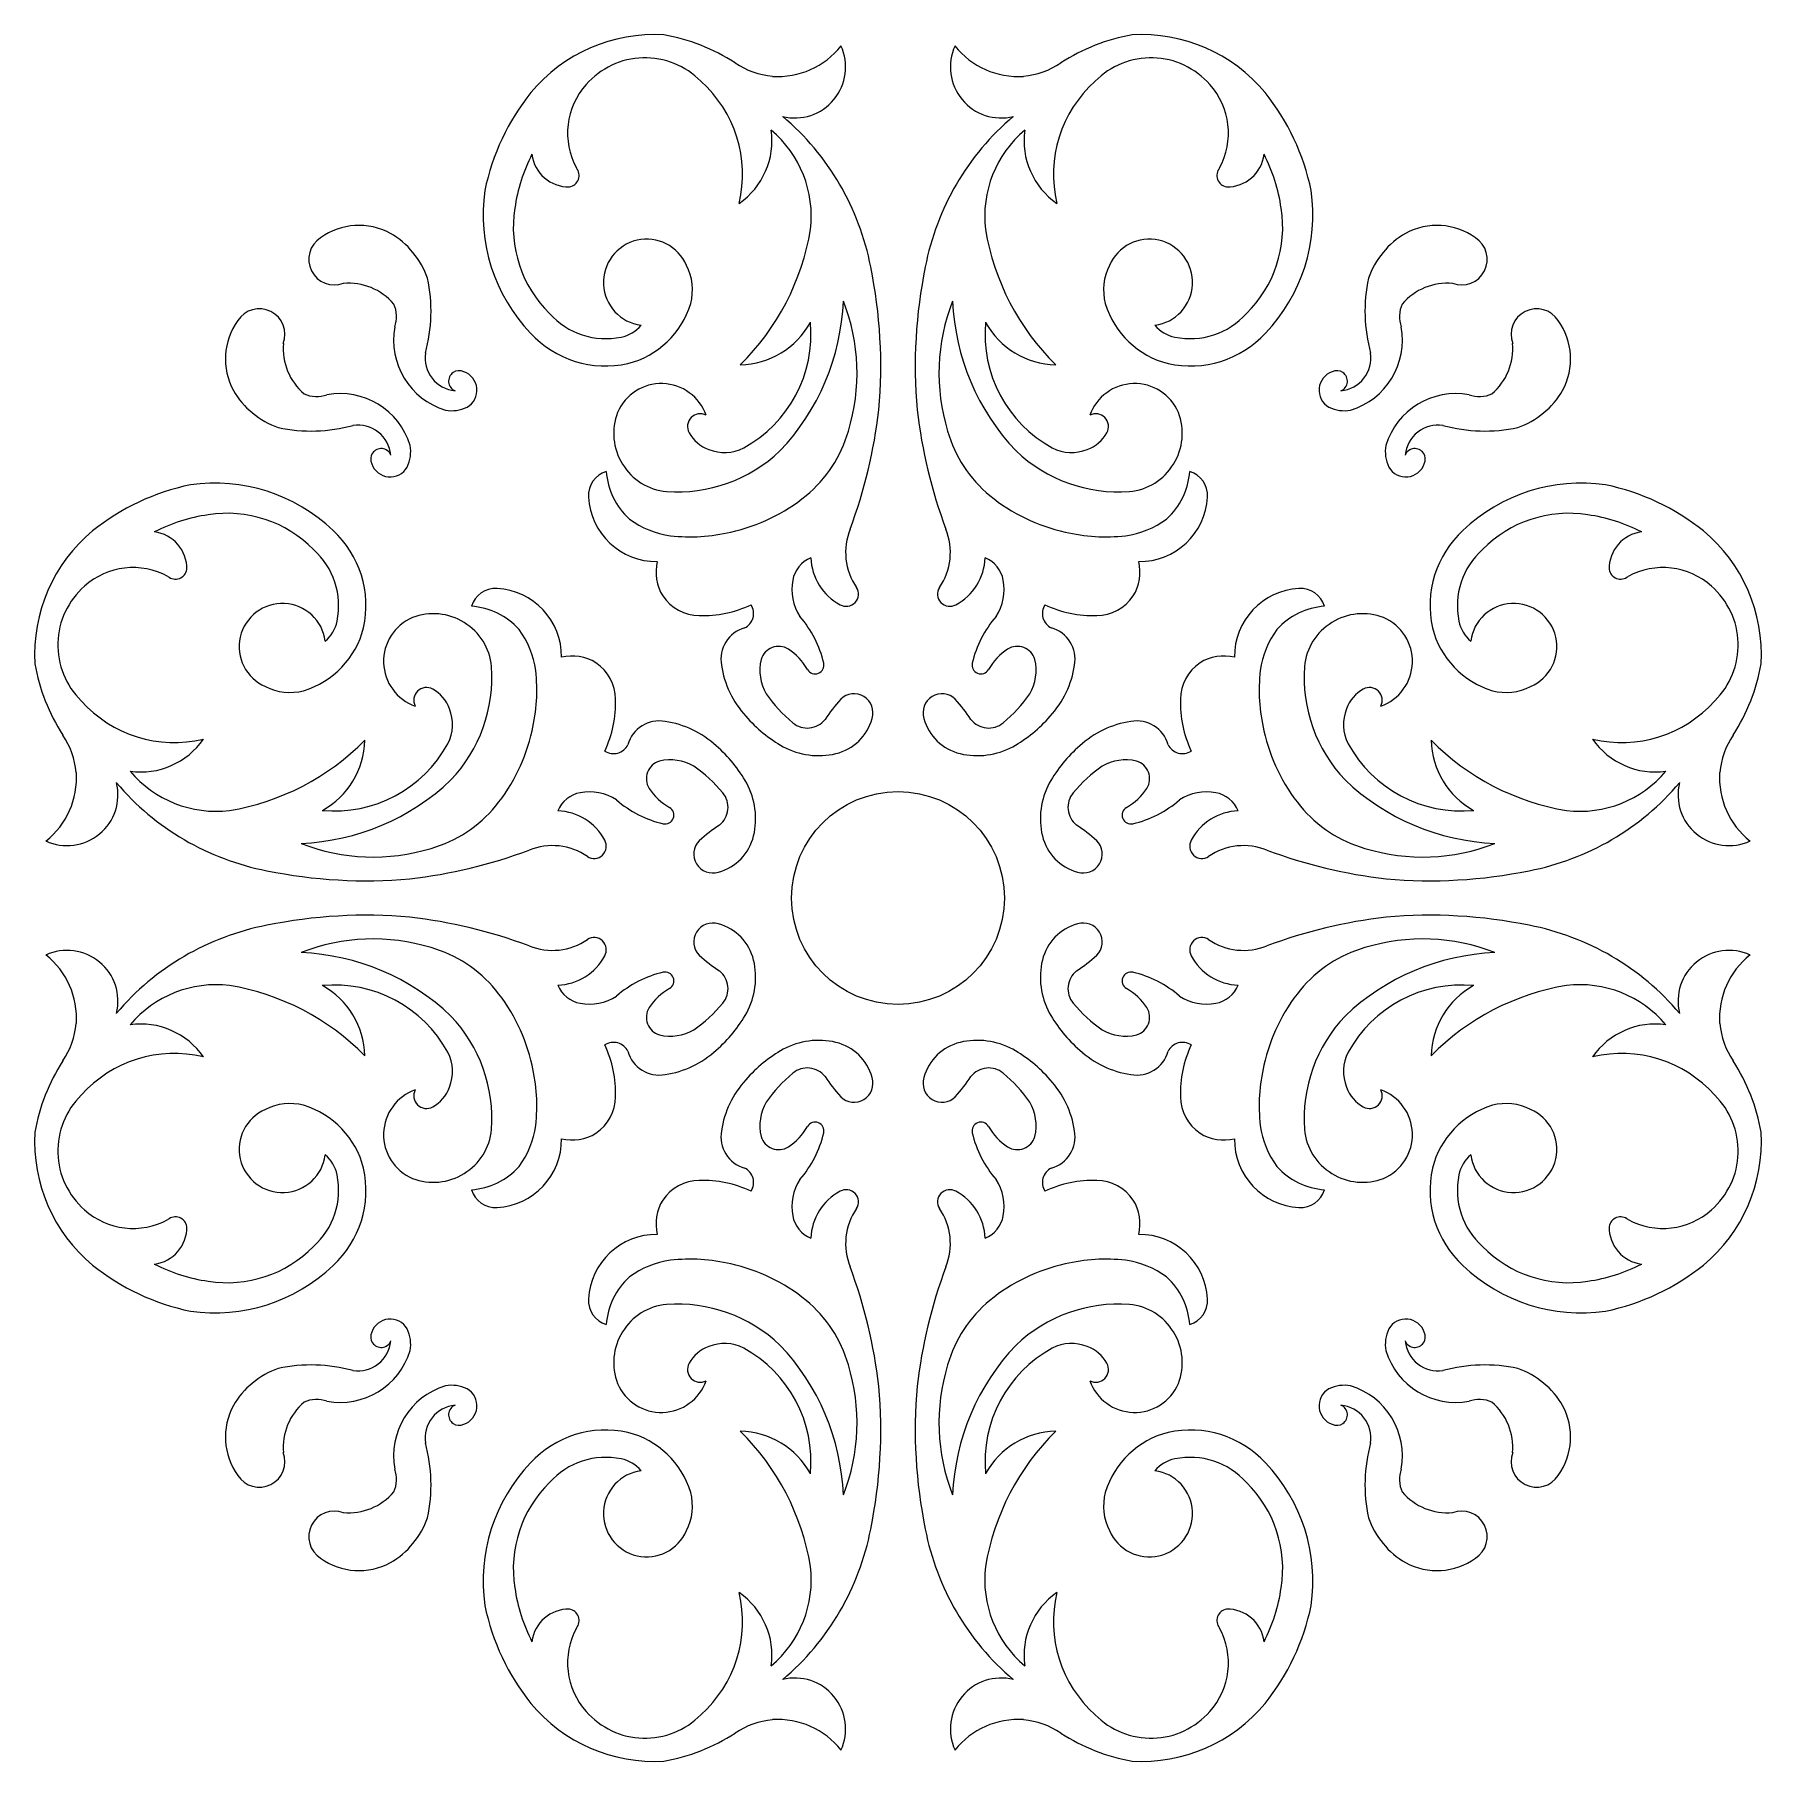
# Model space of a CAD drawing. Header units: inches. Extents: x 35 to 565, y 35 to 565.
import ezdxf

# ---------------------------------------------------------------- set-up
doc = ezdxf.new("R2010")
doc.units = ezdxf.units.IN
doc.header["$MEASUREMENT"] = 0
doc.layers.add('图层2', color=2, linetype='CONTINUOUS')

msp = doc.modelspace()

# ---------------------------------------------------------------- linework, layer by layer
at = {"layer": '图层2', "color": 0}
msp.add_circle((300, 300), 32.64, dxfattribs=at)
for centre, radius, start, end in [((225.38, 515.47), 49.37, 86.7718, 140.2488), ((217.55, 505.74), 59.97, 57.2155, 79.8115), ((382.45, 505.74), 59.97, 100.1885, 122.7845), ((374.62, 515.47), 49.37, 39.7512, 93.2282), ((222.41, 533.78), 23.93, 44.3834, 138.9069), ((263.15, 576.64), 24.68, 266.1489, 321.7019), ((268.36, 554.84), 15.58, 256.1071, 24.7124), ((331.64, 554.84), 15.58, 155.2876, 283.8929), ((336.85, 576.64), 24.68, 218.2981, 273.8511), ((377.59, 533.78), 23.93, 41.0931, 135.6166), ((264.22, 577.59), 25.71, 236.4863, 263.9151), ((335.78, 577.59), 25.71, 276.0849, 303.5137), ((243.08, 502.47), 71.31, 141.314, 168.2222), ((220.99, 534.58), 22.34, 138.0607, 208.4896), ((214.05, 521.97), 38.26, 346.526, 48.2617), ((385.95, 521.97), 38.26, 131.7383, 193.474), ((379.01, 534.58), 22.34, 331.5104, 41.9393), ((356.92, 502.47), 71.31, 11.7778, 38.686), ((238.02, 532.27), 23.33, 304.5451, 8.0859), ((238.75, 509.1), 34.65, 353.2925, 49.7823), ((213, 478.54), 80.05, 10.8306, 49.8384), ((387, 478.54), 80.05, 130.1616, 169.1694), ((361.25, 509.1), 34.65, 130.2177, 186.7075), ((361.98, 532.27), 23.33, 171.9141, 235.4549), ((234.7, 504.05), 52.77, 152.8715, 171.8187), ((198.97, 529.42), 11.31, 186.6518, 271.2874), ((401.03, 529.42), 11.31, 268.7126, 353.3482), ((365.3, 504.05), 52.77, 8.1813, 27.1285), ((198.61, 521.63), 3.58, 279.8605, 39.8828), ((401.39, 521.63), 3.58, 140.1172, 260.1395), ((225.34, 509.57), 52.6, 171.8534, 223.6596), ((374.66, 509.57), 52.6, 316.3404, 8.1466), ((218.99, 505.73), 36.99, 170.9315, 225.6843), ((381.01, 505.73), 36.99, 314.3157, 9.0685), ((134.68, 486.1), 20.2, 61.5274, 125.6739), ((131.61, 481.83), 25.43, 18.908, 60.0369), ((198.61, 517.35), 75.55, 314.5662, 350.6339), ((401.39, 517.35), 75.55, 189.3661, 225.4338), ((468.39, 481.83), 25.43, 119.9631, 161.092), ((465.32, 486.1), 20.2, 54.3261, 118.4726), ((127.12, 495.88), 7.85, 122.4527, 290.6591), ((222.93, 488.82), 13.26, 23.1835, 262.5798), ((377.07, 488.82), 13.26, 277.4202, 156.8165), ((472.88, 495.88), 7.85, 249.3409, 57.5473), ((220.64, 486.51), 16.32, 345.0734, 27.4695), ((143.6, 463.13), 151.12, 354.9095, 11.6267), ((456.4, 463.13), 151.12, 168.3733, 185.0905), ((379.36, 486.51), 16.32, 152.5305, 194.9266), ((131.41, 470.26), 18.33, 40.5269, 94.7754), ((108.85, 479.86), 47.92, 344.6278, 12.2941), ((491.15, 479.86), 47.92, 167.7059, 195.3722), ((468.59, 470.26), 18.33, 85.2246, 139.4731), ((137.24, 478.34), 8.97, 339.1171, 25.3165), ((210.56, 490.12), 27.01, 284.0946, 343.1808), ((212.13, 486.1), 71.18, 316.5515, 357.5771), ((226.8, 460.97), 60.63, 342.9691, 21.3964), ((373.2, 460.97), 60.63, 158.6036, 197.0309), ((387.87, 486.1), 71.18, 182.4229, 223.4485), ((389.44, 490.12), 27.01, 196.8192, 255.9054), ((462.76, 478.34), 8.97, 154.6835, 200.8829), ((113.9, 465.32), 20.2, 144.3261, 208.4726), ((104.12, 472.88), 7.85, 339.3409, 147.5473), ((210.31, 494.51), 22.95, 221.625, 282.0332), ((389.69, 494.51), 22.95, 257.9668, 318.375), ((495.88, 472.88), 7.85, 32.4527, 200.6591), ((486.1, 465.32), 20.2, 331.5274, 35.6739), ((167.85, 471.19), 22.58, 169.914, 252.8111), ((210.31, 494.48), 31.31, 222.6716, 282.5887), ((213.26, 482.18), 10.28, 280.2536, 320.7211), ((251.03, 488.79), 25.27, 271.3579, 331.0677), ((233.65, 472.89), 39.67, 298.6476, 5.3218), ((366.35, 472.89), 39.67, 174.6782, 241.3524), ((348.97, 488.79), 25.27, 208.9323, 268.6421), ((386.74, 482.18), 10.28, 219.2789, 259.7464), ((389.69, 494.48), 31.31, 257.4113, 317.3284), ((432.15, 471.19), 22.58, 287.1889, 10.086), ((129.74, 468.59), 18.33, 175.2246, 229.4731), ((164.97, 465.6), 10.04, 171.0448, 265.1898), ((435.03, 465.6), 10.04, 274.8102, 8.9552), ((470.26, 468.59), 18.33, 310.5269, 4.7754), ((165.37, 458.54), 3.21, 63.5932, 247.27), ((164.86, 455.74), 6, 300.0645, 71.1427), ((435.14, 455.74), 6, 108.8573, 239.9355), ((434.63, 458.54), 3.21, 292.73, 116.4068), ((118.17, 468.39), 25.43, 209.9631, 251.092), ((227.39, 443.2), 14.59, 19.5164, 156.9375), ((372.61, 443.2), 14.59, 23.0625, 160.4836), ((481.83, 468.39), 25.43, 288.908, 330.0369), ((121.66, 462.76), 8.97, 244.6835, 290.8829), ((128.81, 432.15), 22.58, 17.1889, 100.086), ((163.08, 460.51), 11.05, 260.106, 295.6705), ((436.92, 460.51), 11.05, 244.3295, 279.894), ((471.19, 432.15), 22.58, 79.914, 162.8111), ((478.34, 462.76), 8.97, 249.1171, 295.3165), ((120.14, 491.15), 47.92, 257.7059, 285.3722), ((134.4, 435.03), 10.04, 4.8102, 98.9552), ((230.78, 442.54), 17.98, 159.241, 264.3039), ((239.34, 444.61), 3.91, 62.4361, 208.8254), ((138.4, 467.84), 156.77, 339.5899, 353.3634), ((461.6, 467.84), 156.77, 186.6366, 200.4101), ((360.66, 444.61), 3.91, 331.1746, 117.5639), ((369.22, 442.54), 17.98, 275.6961, 20.759), ((465.6, 435.03), 10.04, 81.0448, 175.1898), ((479.86, 491.15), 47.92, 254.6278, 282.2941), ((245.64, 448.02), 11.08, 208.5937, 250.5577), ((246.8, 453.94), 39.46, 309.3585, 344.2182), ((353.2, 453.94), 39.46, 195.7818, 230.6415), ((354.36, 448.02), 11.08, 289.4423, 331.4063), ((141.46, 434.63), 3.21, 22.73, 206.4068), ((139.49, 436.92), 11.05, 334.3295, 9.894), ((232.25, 470.32), 45.78, 265.9194, 313.5707), ((246.77, 449.49), 12.85, 248.0058, 297.3356), ((367.75, 470.32), 45.78, 226.4293, 274.0806), ((353.23, 449.49), 12.85, 242.6644, 291.9942), ((460.51, 436.92), 11.05, 170.106, 205.6705), ((458.54, 434.63), 3.21, 333.5932, 157.27), ((144.26, 435.14), 6, 198.8573, 329.9355), ((212.77, 423.45), 7.7, 106.9112, 183.5634), ((232.04, 432.25), 21.55, 183.7977, 227.9738), ((367.96, 432.25), 21.55, 312.0262, 356.2023), ((387.23, 423.45), 7.7, 356.4366, 73.0888), ((455.74, 435.14), 6, 210.0645, 341.1427), ((97.53, 356.92), 71.31, 101.7778, 128.686), ((90.43, 374.66), 52.6, 46.3404, 98.1466), ((509.57, 374.66), 52.6, 81.8534, 133.6596), ((502.47, 356.92), 71.31, 51.314, 78.2222), ((225.89, 424.04), 20.83, 182.9221, 270.7891), ((236.82, 466.28), 55.33, 282.4302, 309.2415), ((363.18, 466.28), 55.33, 230.7585, 257.5698), ((374.11, 424.04), 20.83, 269.2109, 357.0779), ((95.95, 365.3), 52.77, 98.1813, 117.1285), ((94.27, 381.01), 36.99, 44.3157, 99.0685), ((233.83, 438.15), 27.26, 233.492, 262.3632), ((302.72, 406.03), 18.79, 157.6934, 214.9601), ((297.28, 406.03), 18.79, 325.0399, 22.3066), ((366.17, 438.15), 27.26, 277.6368, 306.508), ((505.73, 381.01), 36.99, 80.9315, 135.6843), ((504.05, 365.3), 52.77, 62.8715, 81.8187), ((84.53, 374.62), 49.37, 129.7512, 183.2282), ((70.58, 401.03), 11.31, 358.7126, 83.3482), ((105.52, 389.69), 31.31, 347.4113, 47.3284), ((236.3, 464.01), 53.23, 263.4284, 283.5075), ((363.7, 464.01), 53.23, 256.4925, 276.5716), ((494.48, 389.69), 31.31, 132.6716, 192.5887), ((529.42, 401.03), 11.31, 96.6518, 181.2874), ((515.47, 374.62), 49.37, 356.7718, 50.2488), ((105.49, 389.69), 22.95, 347.9668, 48.375), ((239.6, 399.93), 13.82, 166.2939, 211.8774), ((276.85, 395.71), 9.33, 112.5466, 168.911), ((290.39, 405), 17.13, 182.2552, 241.6065), ((309.61, 405), 17.13, 298.3935, 357.7448), ((323.15, 395.71), 9.33, 11.089, 67.4534), ((360.4, 399.93), 13.82, 328.1226, 13.7061), ((494.51, 389.69), 22.95, 131.625, 192.0332), ((65.42, 379.01), 22.34, 61.5104, 131.9393), ((78.37, 401.39), 3.58, 230.1172, 350.1395), ((282.35, 394.63), 14.93, 168.883, 213.6524), ((317.65, 394.63), 14.93, 326.3476, 11.117), ((521.63, 401.39), 3.58, 189.8605, 309.8828), ((534.58, 379.01), 22.34, 48.0607, 118.4896), ((66.22, 377.59), 23.93, 131.0931, 225.6166), ((176.55, 387.23), 7.7, 86.4366, 163.0888), ((175.96, 374.11), 20.83, 359.2109, 87.0779), ((239.32, 400.51), 13.9, 214.5391, 268.6864), ((284.08, 393.27), 3.8, 241.1816, 31.6599), ((315.92, 393.27), 3.8, 148.3401, 298.8184), ((360.68, 400.51), 13.9, 271.3136, 325.4609), ((424.04, 374.11), 20.83, 92.9221, 180.7891), ((423.45, 387.23), 7.7, 16.9112, 93.5634), ((533.78, 377.59), 23.93, 314.3834, 48.9069), ((111.18, 377.07), 13.26, 7.4202, 246.8165), ((157.46, 369.22), 17.98, 5.6961, 110.759), ((167.75, 367.96), 21.55, 42.0262, 86.2023), ((240.1, 421.08), 34.48, 268.1684, 295.4847), ((250.74, 387.27), 4.98, 296.9064, 32.6361), ((349.26, 387.27), 4.98, 147.3639, 243.0936), ((359.9, 421.08), 34.48, 244.5153, 271.8316), ((432.25, 367.96), 21.55, 93.7977, 137.9738), ((442.54, 369.22), 17.98, 69.241, 174.3039), ((488.82, 377.07), 13.26, 293.1835, 172.5798), ((109.88, 389.44), 27.01, 286.8192, 345.9054), ((117.82, 386.74), 10.28, 309.2789, 349.7464), ((156.8, 372.61), 14.59, 113.0625, 250.4836), ((161.85, 366.17), 27.26, 7.6368, 36.508), ((255.67, 373.21), 9.99, 105.5616, 190.3204), ((244.17, 364.17), 33.99, 13.3588, 40.7401), ((355.83, 364.17), 33.99, 139.2599, 166.6412), ((344.33, 373.21), 9.99, 349.6796, 74.4384), ((438.15, 366.17), 27.26, 143.492, 172.3632), ((443.2, 372.61), 14.59, 289.5164, 66.9375), ((490.12, 389.44), 27.01, 194.0946, 253.1808), ((482.18, 386.74), 10.28, 190.2536, 230.7211), ((263.44, 371.54), 5.65, 58.7009, 163.5678), ((255.67, 360.5), 19.14, 30.0619, 56.0041), ((344.33, 360.5), 19.14, 123.9959, 149.9381), ((336.56, 371.54), 5.65, 16.4322, 121.2991), ((94.26, 382.45), 59.97, 190.1885, 212.7845), ((129.68, 367.75), 45.78, 316.4293, 4.0806), ((200.07, 360.4), 13.82, 58.1226, 103.7061), ((199.49, 360.68), 13.9, 1.3136, 55.4609), ((274.31, 375.49), 28.75, 188.1384, 223.2588), ((272.11, 369.85), 14.47, 166.8964, 209.9312), ((274.59, 371.44), 2.71, 209.8819, 12.5897), ((325.41, 371.44), 2.71, 167.4103, 330.1181), ((327.89, 369.85), 14.47, 330.0688, 13.1036), ((325.69, 375.49), 28.75, 316.7412, 351.8616), ((400.51, 360.68), 13.9, 124.5391, 178.6864), ((399.93, 360.4), 13.82, 76.2939, 121.8774), ((470.32, 367.75), 45.78, 175.9194, 223.5707), ((505.74, 382.45), 59.97, 327.2155, 349.8115), ((135.99, 363.7), 53.23, 346.4925, 6.5716), ((464.01, 363.7), 53.23, 173.4284, 193.5075), ((78.03, 385.95), 38.26, 221.7383, 283.474), ((113.49, 379.36), 16.32, 242.5305, 284.9266), ((155.39, 360.66), 3.91, 61.1746, 207.5639), ((151.98, 354.36), 11.08, 19.4423, 61.4063), ((178.92, 359.9), 34.48, 334.5153, 1.8316), ((299.27, 390.78), 48.67, 215.3346, 229.6307), ((327.69, 320.96), 60.4, 138.5445, 145.9706), ((286.52, 356.85), 5.8, 342.0936, 135.0551), ((313.48, 356.85), 5.8, 44.9449, 197.9064), ((272.31, 320.96), 60.4, 34.0294, 41.4555), ((300.73, 390.78), 48.67, 310.3693, 324.6654), ((421.08, 359.9), 34.48, 178.1684, 205.4847), ((448.02, 354.36), 11.08, 118.5937, 160.5577), ((444.61, 360.66), 3.91, 332.4361, 118.8254), ((486.51, 379.36), 16.32, 255.0734, 297.4695), ((521.97, 385.95), 38.26, 256.526, 318.2617), ((150.51, 353.23), 12.85, 332.6644, 21.9942), ((284.98, 382.59), 41.45, 220.3031, 240.8019), ((277.46, 358.95), 15.08, 283.3784, 345.1084), ((322.54, 358.95), 15.08, 194.8916, 256.6216), ((315.02, 382.59), 41.45, 299.1981, 319.6969), ((449.49, 353.23), 12.85, 158.0058, 207.3356), ((22.41, 335.78), 25.71, 6.0849, 33.5137), ((133.72, 363.18), 55.33, 320.7585, 347.5698), ((226.79, 344.33), 9.99, 79.6796, 164.4384), ((224.51, 325.69), 28.75, 46.7412, 81.8616), ((272.16, 359.14), 7, 230.8953, 321.3326), ((327.84, 359.14), 7, 218.6674, 309.1047), ((375.49, 325.69), 28.75, 98.1384, 133.2588), ((373.21, 344.33), 9.99, 15.5616, 100.3204), ((466.28, 363.18), 55.33, 192.4302, 219.2415), ((577.59, 335.78), 25.71, 146.4863, 173.9151), ((67.73, 361.98), 23.33, 261.9141, 325.4549), ((82.65, 401.39), 75.55, 279.3661, 315.4338), ((111.21, 348.97), 25.27, 298.9323, 358.6421), ((127.11, 366.35), 39.67, 264.6782, 331.3524), ((212.73, 349.26), 4.98, 237.3639, 333.0936), ((217.41, 315.02), 41.45, 29.1981, 49.6969), ((275.68, 366.73), 23.06, 241.7504, 283.215), ((324.32, 366.73), 23.06, 256.785, 298.2496), ((382.59, 315.02), 41.45, 130.3031, 150.8019), ((387.27, 349.26), 4.98, 206.9064, 302.6361), ((472.89, 366.35), 39.67, 208.6476, 275.3218), ((517.35, 401.39), 75.55, 224.5662, 260.6339), ((488.79, 348.97), 25.27, 181.3579, 241.0677), ((532.27, 361.98), 23.33, 214.5451, 278.0859), ((228.46, 336.56), 5.65, 106.4322, 211.2991), ((230.15, 327.89), 14.47, 60.0688, 103.1036), ((209.22, 300.73), 48.67, 40.3693, 54.6654), ((390.78, 300.73), 48.67, 125.3346, 139.6307), ((369.85, 327.89), 14.47, 76.8964, 119.9312), ((371.54, 336.56), 5.65, 328.7009, 73.5678), ((23.36, 336.85), 24.68, 308.2981, 3.8511), ((45.16, 331.64), 15.58, 245.2876, 13.8929), ((121.46, 387), 80.05, 220.1616, 259.1694), ((90.9, 361.25), 34.65, 220.2177, 276.7075), ((113.9, 387.87), 71.18, 272.4229, 313.4485), ((233.27, 324.32), 23.06, 346.785, 28.2496), ((366.73, 324.32), 23.06, 151.7504, 193.215), ((486.1, 387.87), 71.18, 226.5515, 267.5771), ((478.54, 387), 80.05, 280.8306, 319.8384), ((509.1, 361.25), 34.65, 263.2925, 319.7823), ((554.84, 331.64), 15.58, 166.1071, 294.7124), ((576.64, 336.85), 24.68, 176.1489, 231.7019), ((204.29, 323.15), 9.33, 101.089, 157.4534), ((205.37, 317.65), 14.93, 56.3476, 101.117), ((235.83, 355.83), 33.99, 229.2599, 256.6412), ((239.5, 344.33), 19.14, 213.9959, 239.9381), ((240.86, 327.84), 7, 308.6674, 39.1047), ((359.14, 327.84), 7, 140.8953, 231.3326), ((360.5, 344.33), 19.14, 300.0619, 326.0041), ((364.17, 355.83), 33.99, 283.3588, 310.7401), ((394.63, 317.65), 14.93, 78.883, 123.6524), ((395.71, 323.15), 9.33, 22.5466, 78.911), ((146.06, 353.2), 39.46, 285.7818, 320.6415), ((195, 309.61), 17.13, 28.3935, 87.7448), ((228.56, 325.41), 2.71, 257.4103, 60.1181), ((371.44, 325.41), 2.71, 119.8819, 282.5897), ((405, 309.61), 17.13, 92.2552, 151.6065), ((453.94, 353.2), 39.46, 219.3585, 254.2182), ((279.04, 272.31), 60.4, 124.0294, 131.4555), ((241.05, 322.54), 15.08, 284.8916, 346.6216), ((358.95, 322.54), 15.08, 193.3784, 255.1084), ((320.96, 272.31), 60.4, 48.5445, 55.9706), ((139.03, 373.2), 60.63, 248.6036, 287.0309), ((132.16, 461.6), 156.77, 276.6366, 290.4101), ((193.97, 297.28), 18.79, 55.0399, 112.3066), ((206.73, 315.92), 3.8, 238.3401, 28.8184), ((243.15, 313.48), 5.8, 134.9449, 287.9064), ((356.85, 313.48), 5.8, 252.0936, 45.0551), ((393.27, 315.92), 3.8, 151.1816, 301.6599), ((406.03, 297.28), 18.79, 67.6934, 124.9601), ((467.84, 461.6), 156.77, 249.5899, 263.3634), ((460.97, 373.2), 60.63, 252.9691, 291.3964), ((136.87, 456.4), 151.12, 258.3733, 275.0905), ((463.13, 456.4), 151.12, 264.9095, 281.6267), ((121.46, 213), 80.05, 100.8306, 139.8384), ((136.87, 143.6), 151.12, 84.9095, 101.6267), ((132.16, 138.4), 156.77, 69.5899, 83.3634), ((243.15, 286.52), 5.8, 72.0936, 225.0551), ((241.05, 277.46), 15.08, 13.3784, 75.1084), ((358.95, 277.46), 15.08, 104.8916, 166.6216), ((356.85, 286.52), 5.8, 314.9449, 107.9064), ((467.84, 138.4), 156.77, 96.6366, 110.4101), ((463.13, 143.6), 151.12, 78.3733, 95.0905), ((478.54, 213), 80.05, 40.1616, 79.1694), ((139.03, 226.8), 60.63, 72.9691, 111.3964), ((193.97, 302.72), 18.79, 247.6934, 304.9601), ((206.73, 284.08), 3.8, 331.1816, 121.6599), ((393.27, 284.08), 3.8, 58.3401, 208.8184), ((406.03, 302.72), 18.79, 235.0399, 292.3066), ((460.97, 226.8), 60.63, 68.6036, 107.0309), ((45.16, 268.36), 15.58, 346.1071, 114.7124), ((23.36, 263.15), 24.68, 356.1489, 51.7019), ((113.9, 212.13), 71.18, 46.5515, 87.5771), ((146.06, 246.8), 39.46, 39.3585, 74.2182), ((195, 290.39), 17.13, 272.2552, 331.6065), ((279.04, 327.69), 60.4, 228.5445, 235.9706), ((233.27, 275.68), 23.06, 331.7504, 13.215), ((366.73, 275.68), 23.06, 166.785, 208.2496), ((320.96, 327.69), 60.4, 304.0294, 311.4555), ((405, 290.39), 17.13, 208.3935, 267.7448), ((453.94, 246.8), 39.46, 105.7818, 140.6415), ((486.1, 212.13), 71.18, 92.4229, 133.4485), ((554.84, 268.36), 15.58, 65.2876, 193.8929), ((576.64, 263.15), 24.68, 128.2981, 183.8511), ((235.83, 244.17), 33.99, 103.3588, 130.7401), ((228.56, 274.59), 2.71, 299.8819, 102.5897), ((240.86, 272.16), 7, 320.8953, 51.3326), ((359.14, 272.16), 7, 128.6674, 219.1047), ((371.44, 274.59), 2.71, 77.4103, 240.1181), ((364.17, 244.17), 33.99, 49.2599, 76.6412), ((90.9, 238.75), 34.65, 83.2925, 139.7823), ((82.65, 198.61), 75.55, 44.5662, 80.6339), ((127.11, 233.65), 39.67, 28.6476, 95.3218), ((111.21, 251.03), 25.27, 1.3579, 61.0677), ((133.72, 236.82), 55.33, 12.4302, 39.2415), ((204.29, 276.85), 9.33, 202.5466, 258.911), ((239.5, 255.67), 19.14, 120.0619, 146.0041), ((360.5, 255.67), 19.14, 33.9959, 59.9381), ((395.71, 276.85), 9.33, 281.089, 337.4534), ((466.28, 236.82), 55.33, 140.7585, 167.5698), ((472.89, 233.65), 39.67, 84.6782, 151.3524), ((517.35, 198.61), 75.55, 99.3661, 135.4338), ((488.79, 251.03), 25.27, 118.9323, 178.6421), ((509.1, 238.75), 34.65, 40.2177, 96.7075), ((205.37, 282.35), 14.93, 258.883, 303.6524), ((228.46, 263.44), 5.65, 148.7009, 253.5678), ((209.22, 299.27), 48.67, 305.3346, 319.6307), ((390.78, 299.27), 48.67, 220.3693, 234.6654), ((371.54, 263.44), 5.65, 286.4322, 31.2991), ((394.63, 282.35), 14.93, 236.3476, 281.117), ((22.41, 264.22), 25.71, 326.4863, 353.9151), ((67.73, 238.02), 23.33, 34.5451, 98.0859), ((129.68, 232.25), 45.78, 355.9194, 43.5707), ((230.15, 272.11), 14.47, 256.8964, 299.9312), ((217.41, 284.98), 41.45, 310.3031, 330.8019), ((382.59, 284.98), 41.45, 209.1981, 229.6969), ((369.85, 272.11), 14.47, 240.0688, 283.1036), ((470.32, 232.25), 45.78, 136.4293, 184.0806), ((532.27, 238.02), 23.33, 81.9141, 145.4549), ((577.59, 264.22), 25.71, 186.0849, 213.5137), ((212.73, 250.74), 4.98, 26.9064, 122.6361), ((178.92, 240.1), 34.48, 358.1684, 25.4847), ((275.68, 233.27), 23.06, 76.785, 118.2496), ((277.46, 241.05), 15.08, 14.8916, 76.6216), ((322.54, 241.05), 15.08, 103.3784, 165.1084), ((324.32, 233.27), 23.06, 61.7504, 103.215), ((387.27, 250.74), 4.98, 57.3639, 153.0936), ((421.08, 240.1), 34.48, 154.5153, 181.8316), ((94.26, 217.55), 59.97, 147.2155, 169.8115), ((78.03, 214.05), 38.26, 76.526, 138.2617), ((150.51, 246.77), 12.85, 338.0058, 27.3356), ((226.79, 255.67), 9.99, 195.5616, 280.3204), ((224.51, 274.31), 28.75, 278.1384, 313.2588), ((284.98, 217.41), 41.45, 119.1981, 139.6969), ((315.02, 217.41), 41.45, 40.3031, 60.8019), ((375.49, 274.31), 28.75, 226.7412, 261.8616), ((373.21, 255.67), 9.99, 259.6796, 344.4384), ((449.49, 246.77), 12.85, 152.6644, 201.9942), ((521.97, 214.05), 38.26, 41.7383, 103.474), ((505.74, 217.55), 59.97, 10.1885, 32.7845), ((135.99, 236.3), 53.23, 353.4284, 13.5075), ((274.31, 224.51), 28.75, 136.7412, 171.8616), ((299.27, 209.22), 48.67, 130.3693, 144.6654), ((272.16, 240.86), 7, 38.6674, 129.1047), ((327.69, 279.04), 60.4, 214.0294, 221.4555), ((286.52, 243.15), 5.8, 224.9449, 17.9064), ((313.48, 243.15), 5.8, 162.0936, 315.0551), ((272.31, 279.04), 60.4, 318.5445, 325.9706), ((327.84, 240.86), 7, 50.8953, 141.3326), ((300.73, 209.22), 48.67, 35.3346, 49.6307), ((325.69, 224.51), 28.75, 8.1384, 43.2588), ((464.01, 236.3), 53.23, 166.4925, 186.5716), ((66.22, 222.41), 23.93, 134.3834, 228.9069), ((156.8, 227.39), 14.59, 109.5164, 246.9375), ((155.39, 239.34), 3.91, 152.4361, 298.8254), ((151.98, 245.64), 11.08, 298.5937, 340.5577), ((199.49, 239.32), 13.9, 304.5391, 358.6864), ((400.51, 239.32), 13.9, 181.3136, 235.4609), ((448.02, 245.64), 11.08, 199.4423, 241.4063), ((444.61, 239.34), 3.91, 241.1746, 27.5639), ((443.2, 227.39), 14.59, 293.0625, 70.4836), ((533.78, 222.41), 23.93, 311.0931, 45.6166), ((111.18, 222.93), 13.26, 113.1835, 352.5798), ((113.49, 220.64), 16.32, 75.0734, 117.4695), ((109.88, 210.56), 27.01, 14.0946, 73.1808), ((272.11, 230.15), 14.47, 150.0688, 193.1036), ((327.89, 230.15), 14.47, 346.8964, 29.9312), ((490.12, 210.56), 27.01, 106.8192, 165.9054), ((488.82, 222.93), 13.26, 187.4202, 66.8165), ((486.51, 220.64), 16.32, 62.5305, 104.9266), ((84.53, 225.38), 49.37, 176.7718, 230.2488), ((157.46, 230.78), 17.98, 249.241, 354.3039), ((161.85, 233.83), 27.26, 323.492, 352.3632), ((200.07, 239.6), 13.82, 256.2939, 301.8774), ((255.67, 226.79), 9.99, 169.6796, 254.4384), ((255.67, 239.5), 19.14, 303.9959, 329.9381), ((244.17, 235.83), 33.99, 319.2599, 346.6412), ((274.59, 228.56), 2.71, 347.4103, 150.1181), ((325.41, 228.56), 2.71, 29.8819, 192.5897), ((355.83, 235.83), 33.99, 193.3588, 220.7401), ((344.33, 239.5), 19.14, 210.0619, 236.0041), ((344.33, 226.79), 9.99, 285.5616, 10.3204), ((399.93, 239.6), 13.82, 238.1226, 283.7061), ((438.15, 233.83), 27.26, 187.6368, 216.508), ((442.54, 230.78), 17.98, 185.6961, 290.759), ((515.47, 225.38), 49.37, 309.7512, 3.2282), ((175.96, 225.89), 20.83, 272.9221, 0.7891), ((263.44, 228.46), 5.65, 196.4322, 301.2991), ((336.56, 228.46), 5.65, 238.7009, 343.5678), ((424.04, 225.89), 20.83, 179.2109, 267.0779), ((117.82, 213.26), 10.28, 10.2536, 50.7211), ((167.75, 232.04), 21.55, 273.7977, 317.9738), ((250.74, 212.73), 4.98, 327.3639, 63.0936), ((349.26, 212.73), 4.98, 116.9064, 212.6361), ((432.25, 232.04), 21.55, 222.0262, 266.2023), ((482.18, 213.26), 10.28, 129.2789, 169.7464), ((105.49, 210.31), 22.95, 311.625, 12.0332), ((105.52, 210.31), 31.31, 312.6716, 12.5887), ((239.32, 199.49), 13.9, 91.3136, 145.4609), ((240.1, 178.92), 34.48, 64.5153, 91.8316), ((282.35, 205.37), 14.93, 146.3476, 191.117), ((317.65, 205.37), 14.93, 348.883, 33.6524), ((359.9, 178.92), 34.48, 88.1684, 115.4847), ((360.68, 199.49), 13.9, 34.5391, 88.6864), ((494.48, 210.31), 31.31, 167.4113, 227.3284), ((494.51, 210.31), 22.95, 167.9668, 228.375), ((176.55, 212.77), 7.7, 196.9112, 273.5634), ((239.6, 200.07), 13.82, 148.1226, 193.7061), ((290.39, 195), 17.13, 118.3935, 177.7448), ((284.08, 206.73), 3.8, 328.3401, 118.8184), ((315.92, 206.73), 3.8, 61.1816, 211.6599), ((309.61, 195), 17.13, 2.2552, 61.6065), ((360.4, 200.07), 13.82, 346.2939, 31.8774), ((423.45, 212.77), 7.7, 266.4366, 343.0888), ((65.42, 220.99), 22.34, 228.0607, 298.4896), ((78.37, 198.61), 3.58, 9.8605, 129.8828), ((276.85, 204.29), 9.33, 191.089, 247.4534), ((302.72, 193.97), 18.79, 145.0399, 202.3066), ((297.28, 193.97), 18.79, 337.6934, 34.9601), ((323.15, 204.29), 9.33, 292.5466, 348.911), ((521.63, 198.61), 3.58, 50.1172, 170.1395), ((534.58, 220.99), 22.34, 241.5104, 311.9393), ((70.58, 198.97), 11.31, 276.6518, 1.2874), ((225.89, 175.96), 20.83, 89.2109, 177.0779), ((374.11, 175.96), 20.83, 2.9221, 90.7891), ((529.42, 198.97), 11.31, 178.7126, 263.3482), ((94.27, 218.99), 36.99, 260.9315, 315.6843), ((505.73, 218.99), 36.99, 224.3157, 279.0685), ((97.53, 243.08), 71.31, 231.314, 258.2222), ((95.95, 234.7), 52.77, 242.8715, 261.8187), ((90.43, 225.34), 52.6, 261.8534, 313.6596), ((233.83, 161.85), 27.26, 97.6368, 126.508), ((236.3, 135.99), 53.23, 76.4925, 96.5716), ((236.82, 133.72), 55.33, 50.7585, 77.5698), ((138.4, 132.16), 156.77, 6.6366, 20.4101), ((461.6, 132.16), 156.77, 159.5899, 173.3634), ((363.18, 133.72), 55.33, 102.4302, 129.2415), ((363.7, 135.99), 53.23, 83.4284, 103.5075), ((366.17, 161.85), 27.26, 53.492, 82.3632), ((509.57, 225.34), 52.6, 226.3404, 278.1466), ((504.05, 234.7), 52.77, 278.1813, 297.1285), ((502.47, 243.08), 71.31, 281.7778, 308.686), ((232.04, 167.75), 21.55, 132.0262, 176.2023), ((367.96, 167.75), 21.55, 3.7977, 47.9738), ((212.77, 176.55), 7.7, 176.4366, 253.0888), ((230.78, 157.46), 17.98, 95.6961, 200.759), ((232.25, 129.68), 45.78, 46.4293, 94.0806), ((246.8, 146.06), 39.46, 15.7818, 50.6415), ((353.2, 146.06), 39.46, 129.3585, 164.2182), ((367.75, 129.68), 45.78, 85.9194, 133.5707), ((369.22, 157.46), 17.98, 339.241, 84.3039), ((387.23, 176.55), 7.7, 286.9112, 3.5634), ((144.26, 164.86), 6, 30.0645, 161.1427), ((455.74, 164.86), 6, 18.8573, 149.9355), ((141.46, 165.37), 3.21, 153.5932, 337.27), ((139.49, 163.08), 11.05, 350.106, 25.6705), ((460.51, 163.08), 11.05, 154.3295, 189.894), ((458.54, 165.37), 3.21, 202.73, 26.4068), ((128.81, 167.85), 22.58, 259.914, 342.8111), ((134.4, 164.97), 10.04, 261.0448, 355.1898), ((245.64, 151.98), 11.08, 109.4423, 151.4063), ((246.77, 150.51), 12.85, 62.6644, 111.9942), ((233.65, 127.11), 39.67, 354.6782, 61.3524), ((212.13, 113.9), 71.18, 2.4229, 43.4485), ((387.87, 113.9), 71.18, 136.5515, 177.5771), ((366.35, 127.11), 39.67, 118.6476, 185.3218), ((353.23, 150.51), 12.85, 68.0058, 117.3356), ((354.36, 151.98), 11.08, 28.5937, 70.5577), ((471.19, 167.85), 22.58, 197.1889, 280.086), ((465.6, 164.97), 10.04, 184.8102, 278.9552), ((118.17, 131.61), 25.43, 108.908, 150.0369), ((120.14, 108.85), 47.92, 74.6278, 102.2941), ((239.34, 155.39), 3.91, 151.1746, 297.5639), ((226.8, 139.03), 60.63, 338.6036, 17.0309), ((373.2, 139.03), 60.63, 162.9691, 201.3964), ((360.66, 155.39), 3.91, 242.4361, 28.8254), ((479.86, 108.85), 47.92, 77.7059, 105.3722), ((481.83, 131.61), 25.43, 29.9631, 71.092), ((167.85, 128.81), 22.58, 107.1889, 190.086), ((163.08, 139.49), 11.05, 64.3295, 99.894), ((164.86, 144.26), 6, 288.8573, 59.9355), ((227.39, 156.8), 14.59, 203.0625, 340.4836), ((143.6, 136.87), 151.12, 348.3733, 5.0905), ((456.4, 136.87), 151.12, 174.9095, 191.6267), ((372.61, 156.8), 14.59, 199.5164, 336.9375), ((435.14, 144.26), 6, 120.0645, 251.1427), ((436.92, 139.49), 11.05, 80.106, 115.6705), ((432.15, 128.81), 22.58, 349.914, 72.8111), ((113.9, 134.68), 20.2, 151.5274, 215.6739), ((129.74, 131.41), 18.33, 130.5269, 184.7754), ((121.66, 137.24), 8.97, 69.1171, 115.3165), ((164.97, 134.4), 10.04, 94.8102, 188.9552), ((165.37, 141.46), 3.21, 112.73, 296.4068), ((434.63, 141.46), 3.21, 243.5932, 67.27), ((435.03, 134.4), 10.04, 351.0448, 85.1898), ((478.34, 137.24), 8.97, 64.6835, 110.8829), ((470.26, 131.41), 18.33, 355.2246, 49.4731), ((486.1, 134.68), 20.2, 324.3261, 28.4726), ((108.85, 120.14), 47.92, 347.7059, 15.3722), ((210.31, 105.52), 31.31, 77.4113, 137.3284), ((210.56, 109.88), 27.01, 16.8192, 75.9054), ((198.61, 82.65), 75.55, 9.3661, 45.4338), ((251.03, 111.21), 25.27, 28.9323, 88.6421), ((401.39, 82.65), 75.55, 134.5662, 170.6339), ((348.97, 111.21), 25.27, 91.3579, 151.0677), ((389.44, 109.88), 27.01, 104.0946, 163.1808), ((389.69, 105.52), 31.31, 42.6716, 102.5887), ((491.15, 120.14), 47.92, 164.6278, 192.2941), ((104.12, 127.12), 7.85, 212.4527, 20.6591), ((210.31, 105.49), 22.95, 77.9668, 138.375), ((213.26, 117.82), 10.28, 39.2789, 79.7464), ((386.74, 117.82), 10.28, 100.2536, 140.7211), ((389.69, 105.49), 22.95, 41.625, 102.0332), ((495.88, 127.12), 7.85, 159.3409, 327.5473), ((137.24, 121.66), 8.97, 334.6835, 20.8829), ((225.34, 90.43), 52.6, 136.3404, 188.1466), ((222.93, 111.18), 13.26, 97.4202, 336.8165), ((377.07, 111.18), 13.26, 203.1835, 82.5798), ((374.66, 90.43), 52.6, 351.8534, 43.6596), ((462.76, 121.66), 8.97, 159.1171, 205.3165), ((131.41, 129.74), 18.33, 265.2246, 319.4731), ((218.99, 94.27), 36.99, 134.3157, 189.0685), ((220.64, 113.49), 16.32, 332.5305, 14.9266), ((379.36, 113.49), 16.32, 165.0734, 207.4695), ((381.01, 94.27), 36.99, 350.9315, 45.6843), ((468.59, 129.74), 18.33, 220.5269, 274.7754), ((127.12, 104.12), 7.85, 69.3409, 237.5473), ((472.88, 104.12), 7.85, 302.4527, 110.6591), ((131.61, 118.17), 25.43, 299.9631, 341.092), ((213, 121.46), 80.05, 310.1616, 349.1694), ((387, 121.46), 80.05, 190.8306, 229.8384), ((468.39, 118.17), 25.43, 198.908, 240.0369), ((134.68, 113.9), 20.2, 234.3261, 298.4726), ((465.32, 113.9), 20.2, 241.5274, 305.6739), ((238.75, 90.9), 34.65, 310.2177, 6.7075), ((361.25, 90.9), 34.65, 173.2925, 229.7823), ((234.7, 95.95), 52.77, 188.1813, 207.1285), ((214.05, 78.03), 38.26, 311.7383, 13.474), ((238.02, 67.73), 23.33, 351.9141, 55.4549), ((361.98, 67.73), 23.33, 124.5451, 188.0859), ((385.95, 78.03), 38.26, 166.526, 228.2617), ((365.3, 95.95), 52.77, 332.8715, 351.8187), ((243.08, 97.53), 71.31, 191.7778, 218.686), ((198.97, 70.58), 11.31, 88.7126, 173.3482), ((198.61, 78.37), 3.58, 320.1172, 80.1395), ((401.39, 78.37), 3.58, 99.8605, 219.8828), ((401.03, 70.58), 11.31, 6.6518, 91.2874), ((356.92, 97.53), 71.31, 321.314, 348.2222), ((220.99, 65.42), 22.34, 151.5104, 221.9393), ((379.01, 65.42), 22.34, 318.0607, 28.4896), ((268.36, 45.16), 15.58, 335.2876, 103.8929), ((331.64, 45.16), 15.58, 76.1071, 204.7124), ((225.38, 84.53), 49.37, 219.7512, 273.2282), ((222.41, 66.22), 23.93, 221.0931, 315.6166), ((264.22, 22.41), 25.71, 96.0849, 123.5137), ((263.15, 23.36), 24.68, 38.2981, 93.8511), ((336.85, 23.36), 24.68, 86.1489, 141.7019), ((335.78, 22.41), 25.71, 56.4863, 83.9151), ((377.59, 66.22), 23.93, 224.3834, 318.9069), ((374.62, 84.53), 49.37, 266.7718, 320.2488), ((217.55, 94.26), 59.97, 280.1885, 302.7845), ((382.45, 94.26), 59.97, 237.2155, 259.8115)]:
    msp.add_arc(centre, radius, start, end, dxfattribs=at)

doc.saveas('drawing.dxf')
